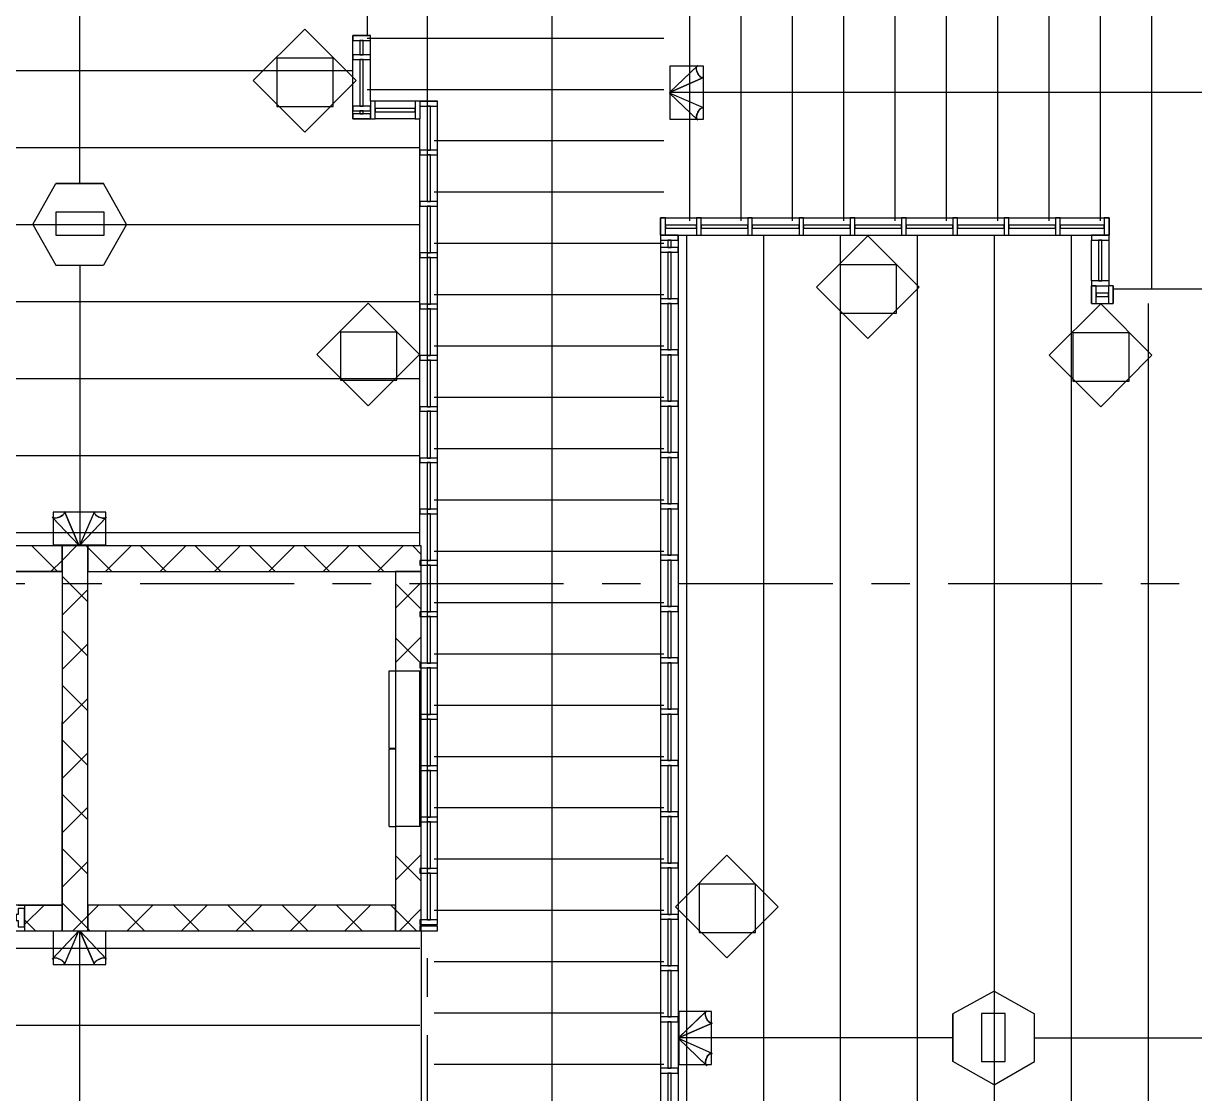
# Model space of a CAD drawing. Extents: x 0 to 3024, y 0 to 2160.
# Drawn here: x 493 to 767, y 1388.6 to 1638.9 of the extents above; entities that cross this region are included whole.
import ezdxf

# ---------------------------------------------------------------- set-up
doc = ezdxf.new("R2010")
doc.units = 0
doc.layers.add('CTR-1st_Phase-Structure_S213-THIRD_FLOOR_FRAMING_PLAN', color=7, linetype='CONTINUOUS')

msp = doc.modelspace()

# ---------------------------------------------------------------- linework, layer by layer
at = {"layer": 'CTR-1st_Phase-Structure_S213-THIRD_FLOOR_FRAMING_PLAN', "color": 7}
for points in [[(506.219987, 1601.460014), (506.219987, 1666.860012)], [(573.479986, 1665.900012), (573.479986, 1636.080013)], [(616.739985, 1153.320025), (616.739985, 1666.980012)], [(570.059986, 1636.080013), (574.199986, 1636.080013)], [(570.059986, 1630.980013), (570.059986, 1636.080013)], [(574.199986, 1630.980013), (574.199986, 1636.080013)], [(570.059986, 1618.980014), (570.059986, 1630.980013)], [(574.199986, 1620.720013), (574.199986, 1630.980013)], [(644.159984, 1622.760013), (650.819984, 1629.060013)], [(650.699984, 1627.380013), (650.519984, 1628.100013), (650.519984, 1628.760013)], [(650.579984, 1628.760013), (650.819984, 1629.060013)], [(651.119984, 1626.660013), (650.759984, 1627.320013)], [(652.079984, 1626.240013), (644.159984, 1622.760013)], [(651.599984, 1626.240013), (651.179984, 1626.660013)], [(652.079984, 1626.240013), (651.659984, 1626.240013)], [(922.499977, 1622.760013), (644.159984, 1622.760013)], [(644.159984, 1622.580013), (650.819984, 1616.280014)], [(652.079984, 1619.160014), (644.159984, 1622.580013)], [(574.199986, 1616.580014), (570.059986, 1616.580014), (570.059986, 1618.980014)], [(584.699985, 1620.720013), (575.339986, 1620.720013)], [(585.779985, 1620.720013), (589.919985, 1620.720013)], [(589.919985, 1608.720014), (589.919985, 1620.720013)], [(651.599984, 1619.100014), (651.179984, 1618.680014)], [(652.079984, 1619.160014), (651.659984, 1619.100014)], [(584.699985, 1616.580014), (575.339986, 1616.580014)], [(585.779985, 1608.720014), (585.779985, 1616.580014)], [(650.699984, 1617.960014), (650.519984, 1617.240014), (650.519984, 1616.640014)], [(650.579984, 1616.580014), (650.819984, 1616.280014)], [(651.119984, 1618.680014), (650.759984, 1618.020014)], [(585.779985, 1596.720014), (585.779985, 1608.720014)], [(589.919985, 1596.720014), (589.919985, 1608.720014)], [(495.239988, 1591.860014), (500.639987, 1601.460014), (511.799987, 1601.460014)], [(517.139987, 1591.860014), (511.799987, 1601.460014), (500.639987, 1601.460014)], [(585.779985, 1584.720014), (585.779985, 1596.720014)], [(589.919985, 1584.720014), (589.919985, 1596.720014)], [(495.239988, 1591.860014), (500.639987, 1582.380014), (511.799987, 1582.380014)], [(517.139987, 1591.860014), (511.799987, 1582.380014)], [(642.059984, 1589.340014), (642.059984, 1593.420014), (650.999984, 1593.420014)], [(650.999984, 1593.420014), (662.999983, 1593.420014)], [(662.999983, 1593.420014), (674.999983, 1593.420014)], [(674.999983, 1593.420014), (686.999983, 1593.420014)], [(686.999983, 1593.420014), (698.999983, 1593.420014)], [(698.999983, 1593.420014), (710.999982, 1593.420014)], [(710.999982, 1593.420014), (722.999982, 1593.420014)], [(722.999982, 1593.420014), (734.999982, 1593.420014)], [(734.999982, 1593.420014), (746.999981, 1593.420014)], [(746.999981, 1593.420014), (746.999981, 1589.340014)], [(642.059984, 1589.340014), (642.059984, 1585.920014)], [(643.199984, 1589.340014), (650.459984, 1589.340014)], [(643.199984, 1589.340014), (646.199984, 1589.340014), (646.199984, 1585.920014)], [(650.999984, 1589.340014), (662.999983, 1589.340014)], [(662.999983, 1589.340014), (674.999983, 1589.340014)], [(674.999983, 1589.340014), (686.999983, 1589.340014)], [(686.999983, 1589.340014), (698.999983, 1589.340014)], [(698.999983, 1589.340014), (710.999982, 1589.340014)], [(710.999982, 1589.340014), (722.999982, 1589.340014)], [(722.999982, 1589.340014), (734.999982, 1589.340014)], [(735.539982, 1589.340014), (745.859981, 1589.340014)], [(742.859981, 1578.660015), (742.859981, 1588.200014)], [(746.999981, 1578.660015), (746.999981, 1588.200014)], [(585.779985, 1572.720015), (585.779985, 1584.720014)], [(589.919985, 1572.720015), (589.919985, 1584.720014)], [(642.059984, 1585.920014), (642.059984, 1573.920015)], [(646.199984, 1585.920014), (646.199984, 1573.920015)], [(506.219987, 1582.380014), (506.219987, 1516.860016)], [(742.859981, 1573.380015), (742.859981, 1577.520015)], [(743.999981, 1577.520015), (746.819981, 1577.520015)], [(747.959981, 1577.520015), (747.959981, 1573.380015)], [(747.959981, 1576.800015), (777.959981, 1576.800015)], [(585.779985, 1560.720015), (585.779985, 1572.720015)], [(589.919985, 1560.720015), (589.919985, 1572.720015)], [(642.059984, 1573.920015), (642.059984, 1561.920015)], [(646.199984, 1573.920015), (646.199984, 1561.920015)], [(742.859981, 1573.380015), (747.959981, 1573.380015)], [(642.059984, 1561.920015), (642.059984, 1549.920015)], [(646.199984, 1561.920015), (646.199984, 1549.920015)], [(585.779985, 1548.720015), (585.779985, 1560.720015)], [(589.919985, 1548.720015), (589.919985, 1560.720015)], [(585.779985, 1536.720016), (585.779985, 1548.720015)], [(589.919985, 1536.720016), (589.919985, 1548.720015)], [(642.059984, 1549.920015), (642.059984, 1537.920016)], [(646.199984, 1549.920015), (646.199984, 1537.920016)], [(642.059984, 1537.920016), (642.059984, 1525.920016)], [(646.199984, 1537.920016), (646.199984, 1525.920016)], [(585.779985, 1524.720016), (585.779985, 1536.720016)], [(589.919985, 1524.720016), (589.919985, 1536.720016)], [(642.059984, 1525.920016), (642.059984, 1513.920016)], [(646.199984, 1525.920016), (646.199984, 1513.920016)], [(506.039987, 1516.860016), (499.739988, 1523.460016)], [(500.039987, 1523.220016), (499.739988, 1523.460016)], [(500.699987, 1523.160016), (500.099987, 1523.220016)], [(501.419987, 1523.400016), (500.699987, 1523.220016)], [(502.619987, 1524.720016), (502.559987, 1524.300016), (502.139987, 1523.820016), (501.479987, 1523.400016)], [(502.619987, 1524.720016), (506.039987, 1516.860016)], [(509.639987, 1524.720016), (506.219987, 1516.860016)], [(506.219987, 1516.860016), (512.519987, 1523.460016)], [(509.639987, 1524.720016), (509.699987, 1524.300016), (510.119987, 1523.820016), (510.779987, 1523.400016)], [(510.839987, 1523.400016), (511.559987, 1523.220016)], [(511.559987, 1523.160016), (512.159987, 1523.220016)], [(512.219987, 1523.220016), (512.519987, 1523.460016)], [(585.779985, 1516.680016), (585.779985, 1524.720016)], [(589.919985, 1512.720016), (589.919985, 1524.720016)], [(502.079987, 1516.680016), (326.579992, 1516.680016), (326.579992, 1510.680016), (502.079987, 1510.680016)], [(508.079987, 1516.680016), (502.079987, 1516.680016)], [(586.079985, 1516.680016), (508.079987, 1516.680016)], [(586.079985, 1510.680016), (586.079985, 1516.680016)], [(589.919985, 1500.720016), (589.919985, 1512.720016)], [(642.059984, 1513.920016), (642.059984, 1501.920016)], [(646.199984, 1513.920016), (646.199984, 1501.920016)], [(502.079987, 1510.680016), (443.399989, 1510.680016)], [(502.079987, 1510.680016), (502.079987, 1432.680018)], [(508.079987, 1432.680018), (508.079987, 1510.680016)], [(508.079987, 1510.680016), (580.079985, 1510.680016)], [(580.079985, 1510.680016), (580.079985, 1487.460017), (586.079985, 1487.460017)], [(586.079985, 1487.460017), (586.079985, 1510.680016)], [(642.059984, 1501.920016), (642.059984, 1489.920017)], [(646.199984, 1501.920016), (646.199984, 1489.920017)], [(589.919985, 1488.720017), (589.919985, 1500.720016)], [(578.579986, 1469.340017), (578.579986, 1487.460017)], [(578.579986, 1487.460017), (580.079985, 1487.460017)], [(580.079985, 1487.460017), (580.079985, 1469.340017)], [(585.779985, 1476.720017), (585.779985, 1487.460017)], [(589.919985, 1476.720017), (589.919985, 1488.720017)], [(642.059984, 1489.920017), (642.059984, 1477.920017)], [(646.199984, 1489.920017), (646.199984, 1477.920017)], [(585.779985, 1464.720017), (585.779985, 1476.720017)], [(589.919985, 1464.720017), (589.919985, 1476.720017)], [(642.059984, 1477.920017), (642.059984, 1465.920017)], [(646.199984, 1477.920017), (646.199984, 1465.920017)], [(491.819988, 1432.680018), (502.079987, 1432.680018), (502.079987, 1475.520017)], [(580.079985, 1469.340017), (578.579986, 1469.340017)], [(578.579986, 1451.100018), (578.579986, 1469.160017)], [(580.079985, 1469.160017), (578.579986, 1469.160017)], [(580.079985, 1469.160017), (580.079985, 1451.100018)], [(642.059984, 1465.920017), (642.059984, 1453.920018)], [(646.199984, 1465.920017), (646.199984, 1453.920018)], [(585.779985, 1452.720018), (585.779985, 1464.720017)], [(589.919985, 1452.720018), (589.919985, 1464.720017)], [(585.779985, 1451.100018), (585.779985, 1452.720018)], [(589.919985, 1440.720018), (589.919985, 1452.720018)], [(642.059984, 1453.920018), (642.059984, 1441.920018)], [(646.199984, 1453.920018), (646.199984, 1441.920018)], [(578.579986, 1451.100018), (580.079985, 1451.100018)], [(586.079985, 1426.680018), (586.079985, 1451.100018), (580.079985, 1451.100018), (580.079985, 1432.680018)], [(642.059984, 1441.920018), (642.059984, 1429.920018)], [(646.199984, 1441.920018), (646.199984, 1429.920018)], [(589.919985, 1428.720018), (589.919985, 1440.720018)], [(502.079987, 1432.680018), (493.319988, 1432.680018), (493.319988, 1426.680018)], [(580.079985, 1432.680018), (508.079987, 1432.680018)], [(642.059984, 1429.920018), (642.059984, 1417.920019)], [(646.199984, 1429.920018), (646.199984, 1417.920019)], [(586.079985, 1428.180018), (586.079985, 1427.760018)], [(493.319988, 1426.680018), (502.079987, 1426.680018)], [(506.039987, 1426.680018), (499.739988, 1420.020018)], [(502.079987, 1426.680018), (508.079987, 1426.680018)], [(502.619987, 1418.760019), (506.039987, 1426.680018)], [(506.219987, 1324.140021), (506.219987, 1426.680018)], [(506.219987, 1426.680018), (512.519987, 1420.020018)], [(509.639987, 1418.760019), (506.219987, 1426.680018)], [(508.079987, 1426.680018), (580.079985, 1426.680018)], [(580.079985, 1426.680018), (586.079985, 1426.680018)], [(586.079985, 1426.680018), (586.079985, 1383.300019)], [(500.039987, 1420.260018), (499.739988, 1420.020018)], [(501.419987, 1420.080018), (500.699987, 1420.320018), (500.099987, 1420.260018)], [(502.139987, 1419.720019), (501.479987, 1420.080018)], [(502.619987, 1418.760019), (502.559987, 1419.180019), (502.139987, 1419.660019)], [(509.639987, 1418.760019), (509.699987, 1419.180019), (510.119987, 1419.660019)], [(510.119987, 1419.720019), (510.779987, 1420.080018)], [(510.839987, 1420.080018), (511.559987, 1420.320018), (512.159987, 1420.260018)], [(512.219987, 1420.260018), (512.519987, 1420.020018)], [(642.059984, 1417.920019), (642.059984, 1405.920019)], [(646.199984, 1417.920019), (646.199984, 1405.920019)], [(720.119982, 1412.580019), (710.459982, 1407.240019), (710.459982, 1396.080019)], [(720.119982, 1412.580019), (729.539982, 1407.240019)], [(642.059984, 1405.920019), (642.059984, 1393.920019)], [(646.199984, 1405.920019), (646.199984, 1393.920019)], [(646.259984, 1401.660019), (652.919984, 1407.960019)], [(652.619984, 1407.000019), (652.619984, 1407.600019), (652.919984, 1407.960019)], [(654.119984, 1405.080019), (653.699984, 1405.140019), (653.219984, 1405.560019), (652.799984, 1406.220019), (652.619984, 1406.940019)], [(720.119982, 1390.680019), (710.459982, 1396.080019), (710.459982, 1407.240019)], [(720.119982, 1390.680019), (729.539982, 1396.080019), (729.539982, 1407.240019)], [(654.119984, 1405.080019), (646.259984, 1401.660019)], [(710.459982, 1401.660019), (646.259984, 1401.660019)], [(646.259984, 1401.480019), (652.919984, 1395.120019)], [(654.119984, 1398.000019), (646.259984, 1401.480019)], [(729.539982, 1401.660019), (793.97998, 1401.660019)], [(654.119984, 1398.000019), (653.699984, 1398.000019), (653.219984, 1397.580019), (652.799984, 1396.920019)], [(652.799984, 1396.860019), (652.619984, 1396.140019), (652.619984, 1395.480019), (652.919984, 1395.120019)], [(642.059984, 1393.920019), (642.059984, 1381.920019)], [(646.199984, 1393.920019), (646.199984, 1381.920019)]]:
    msp.add_lwpolyline(points, dxfattribs=at)
at = {"layer": 'CTR-1st_Phase-Structure_S213-THIRD_FLOOR_FRAMING_PLAN', "color": 1}
for points in [[(587.579985, 1618.260014), (587.579985, 1654.260013)], [(648.959984, 1605.720014), (648.959984, 1631.760013), (648.959984, 1644.840013)], [(660.959983, 1605.720014), (660.959983, 1631.760013), (660.959983, 1644.840013)], [(672.959983, 1605.720014), (672.959983, 1631.760013), (672.959983, 1644.840013)], [(684.959983, 1605.720014), (684.959983, 1631.760013), (684.959983, 1644.840013)], [(696.959983, 1605.720014), (696.959983, 1631.760013), (696.959983, 1644.840013)], [(708.959982, 1605.720014), (708.959982, 1631.760013), (708.959982, 1644.840013)], [(720.959982, 1605.720014), (720.959982, 1631.760013), (720.959982, 1644.840013)], [(732.959982, 1605.720014), (732.959982, 1631.760013), (732.959982, 1644.840013)], [(744.959981, 1605.720014), (744.959981, 1631.760013), (744.959981, 1644.840013)], [(756.959981, 1593.780014), (756.959981, 1627.800013), (756.959981, 1644.840013)], [(573.479986, 1635.480013), (590.819985, 1635.480013)], [(590.819985, 1635.480013), (625.499984, 1635.480013), (642.839984, 1635.480013)], [(331.739992, 1627.860013), (547.559986, 1627.860013), (570.059986, 1627.860013)], [(573.479986, 1623.480013), (590.819985, 1623.480013)], [(590.819985, 1623.480013), (625.499984, 1623.480013), (642.839984, 1623.480013)], [(589.139985, 1611.480014), (602.579985, 1611.480014)], [(602.579985, 1611.480014), (629.399984, 1611.480014), (642.839984, 1611.480014)], [(331.739992, 1609.860014), (563.279986, 1609.860014), (585.779985, 1609.860014)], [(587.579985, 1600.260014), (587.579985, 1609.260014)], [(648.959984, 1592.700014), (648.959984, 1605.720014)], [(660.959983, 1592.700014), (660.959983, 1605.720014)], [(672.959983, 1592.700014), (672.959983, 1605.720014)], [(684.959983, 1592.700014), (684.959983, 1605.720014)], [(696.959983, 1592.700014), (696.959983, 1605.720014)], [(708.959982, 1592.700014), (708.959982, 1605.720014)], [(720.959982, 1592.700014), (720.959982, 1605.720014)], [(732.959982, 1592.700014), (732.959982, 1605.720014)], [(744.959981, 1592.700014), (744.959981, 1605.720014)], [(589.139985, 1599.480014), (602.579985, 1599.480014)], [(602.579985, 1599.480014), (629.399984, 1599.480014), (642.839984, 1599.480014)], [(331.739992, 1591.860014), (563.279986, 1591.860014), (585.779985, 1591.860014)], [(756.959981, 1576.800015), (756.959981, 1593.780014)], [(587.579985, 1555.260015), (587.579985, 1591.260014)], [(648.119984, 1589.340014), (648.119984, 1566.840015)], [(666.119983, 1589.340014), (666.119983, 1566.840015)], [(684.119983, 1589.340014), (684.119983, 1566.840015)], [(702.119982, 1589.340014), (702.119982, 1566.840015)], [(720.119982, 1589.340014), (720.119982, 1566.840015)], [(738.119982, 1589.340014), (738.119982, 1566.840015)], [(589.139985, 1587.480014), (602.579985, 1587.480014)], [(602.579985, 1587.480014), (629.399984, 1587.480014), (642.839984, 1587.480014)], [(589.139985, 1575.480015), (602.579985, 1575.480015)], [(602.579985, 1575.480015), (629.399984, 1575.480015), (642.839984, 1575.480015)], [(331.739992, 1573.860015), (563.279986, 1573.860015), (585.779985, 1573.860015)], [(756.119981, 1573.380015), (756.119981, 1550.880015)], [(648.119984, 1566.840015), (648.119984, 1320.660021), (648.119984, 1298.160022)], [(666.119983, 1566.840015), (666.119983, 1320.660021), (666.119983, 1298.160022)], [(684.119983, 1566.840015), (684.119983, 1320.660021), (684.119983, 1298.160022)], [(702.119982, 1566.840015), (702.119982, 1320.660021), (702.119982, 1298.160022)], [(720.119982, 1566.840015), (720.119982, 1320.660021), (720.119982, 1298.160022)], [(738.119982, 1566.840015), (738.119982, 1320.660021), (738.119982, 1298.160022)], [(589.139985, 1563.480015), (602.579985, 1563.480015)], [(602.579985, 1563.480015), (629.399984, 1563.480015), (642.839984, 1563.480015)], [(331.739992, 1555.860015), (563.279986, 1555.860015), (585.779985, 1555.860015)], [(589.139985, 1551.480015), (602.579985, 1551.480015)], [(602.579985, 1551.480015), (629.399984, 1551.480015), (642.839984, 1551.480015)], [(756.119981, 1550.880015), (756.119981, 1320.660021), (756.119981, 1298.160022)], [(587.579985, 1537.260016), (587.579985, 1546.260015)], [(331.739992, 1537.860016), (563.279986, 1537.860016), (585.779985, 1537.860016)], [(589.139985, 1539.480016), (602.579985, 1539.480016)], [(602.579985, 1539.480016), (629.399984, 1539.480016), (642.839984, 1539.480016)], [(587.579985, 1492.260017), (587.579985, 1528.260016)], [(589.139985, 1527.480016), (602.579985, 1527.480016)], [(602.579985, 1527.480016), (629.399984, 1527.480016), (642.839984, 1527.480016)], [(350.579991, 1519.860016), (563.279986, 1519.860016), (585.779985, 1519.860016)], [(500.999987, 1510.680016), (494.999988, 1516.680016)], [(502.079987, 1513.260016), (505.499987, 1516.680016)], [(508.079987, 1516.320016), (507.719987, 1516.680016)], [(513.719987, 1510.680016), (508.079987, 1516.320016)], [(512.219987, 1510.680016), (518.219987, 1516.680016)], [(526.439987, 1510.680016), (520.439987, 1516.680016)], [(524.999987, 1510.680016), (530.999987, 1516.680016)], [(539.219987, 1510.680016), (533.219987, 1516.680016)], [(537.719987, 1510.680016), (543.719986, 1516.680016)], [(551.939986, 1510.680016), (545.939986, 1516.680016)], [(550.439986, 1510.680016), (556.439986, 1516.680016)], [(564.659986, 1510.680016), (558.659986, 1516.680016)], [(563.159986, 1510.680016), (569.159986, 1516.680016)], [(577.379986, 1510.680016), (571.379986, 1516.680016)], [(575.879986, 1510.680016), (581.879985, 1516.680016)], [(586.079985, 1514.700016), (584.099985, 1516.680016)], [(589.139985, 1515.480016), (602.579985, 1515.480016)], [(602.579985, 1515.480016), (629.399984, 1515.480016), (642.839984, 1515.480016)], [(499.499988, 1510.680016), (502.079987, 1513.260016)], [(508.079987, 1503.600016), (502.079987, 1509.600016)], [(493.379988, 1507.800016), (457.379989, 1507.800016)], [(511.379987, 1507.800016), (502.379987, 1507.800016)], [(556.379986, 1507.800016), (520.379987, 1507.800016)], [(574.379986, 1507.800016), (565.379986, 1507.800016)], [(580.079985, 1502.160016), (586.079985, 1508.160016)], [(586.079985, 1501.920016), (580.079985, 1507.920016)], [(619.379985, 1507.800016), (583.379985, 1507.800016)], [(637.379984, 1507.800016), (628.379984, 1507.800016)], [(682.379983, 1507.800016), (646.379984, 1507.800016)], [(700.379982, 1507.800016), (691.379983, 1507.800016)], [(745.379981, 1507.800016), (709.379982, 1507.800016)], [(763.379981, 1507.800016), (754.379981, 1507.800016)], [(502.079987, 1500.480016), (508.079987, 1506.480016)], [(589.139985, 1503.480016), (602.579985, 1503.480016)], [(602.579985, 1503.480016), (629.399984, 1503.480016), (642.839984, 1503.480016)], [(508.079987, 1490.880017), (502.079987, 1496.880017)], [(502.079987, 1487.760017), (508.079987, 1493.760017)], [(580.079985, 1489.440017), (586.079985, 1495.440017)], [(586.079985, 1489.200017), (580.079985, 1495.200017)], [(589.139985, 1491.480017), (602.579985, 1491.480017)], [(602.579985, 1491.480017), (629.399984, 1491.480017), (642.839984, 1491.480017)], [(508.079987, 1478.100017), (502.079987, 1484.100017)], [(587.579985, 1474.260017), (587.579985, 1483.260017)], [(502.079987, 1475.040017), (508.079987, 1481.040017)], [(589.139985, 1479.480017), (602.579985, 1479.480017)], [(602.579985, 1479.480017), (629.399984, 1479.480017), (642.839984, 1479.480017)], [(508.079987, 1465.380017), (502.079987, 1471.380017)], [(502.079987, 1462.320017), (508.079987, 1468.320017)], [(589.139985, 1467.480017), (602.579985, 1467.480017)], [(602.579985, 1467.480017), (629.399984, 1467.480017), (642.839984, 1467.480017)], [(587.579985, 1429.260018), (587.579985, 1465.260017)], [(508.079987, 1452.660018), (502.079987, 1458.660018)], [(502.079987, 1449.600018), (508.079987, 1455.600018)], [(589.139985, 1455.480018), (602.579985, 1455.480018)], [(602.579985, 1455.480018), (629.399984, 1455.480018), (642.839984, 1455.480018)], [(586.079985, 1451.040018), (586.019985, 1451.100018)], [(508.079987, 1439.940018), (502.079987, 1445.940018)], [(580.079985, 1438.500018), (586.079985, 1444.500018)], [(586.079985, 1438.320018), (580.079985, 1444.320018)], [(502.079987, 1436.880018), (508.079987, 1442.880018)], [(589.139985, 1443.480018), (602.579985, 1443.480018)], [(602.579985, 1443.480018), (629.399984, 1443.480018), (642.839984, 1443.480018)], [(493.319988, 1428.120018), (497.879988, 1432.680018)], [(508.079987, 1427.220018), (502.079987, 1433.220018)], [(508.079987, 1430.160018), (510.599987, 1432.680018)], [(521.339987, 1426.680018), (515.339987, 1432.680018)], [(517.319987, 1426.680018), (523.319987, 1432.680018)], [(534.119987, 1426.680018), (528.119987, 1432.680018)], [(530.039987, 1426.680018), (536.039987, 1432.680018)], [(546.839986, 1426.680018), (540.839986, 1432.680018)], [(542.819986, 1426.680018), (548.819986, 1432.680018)], [(559.559986, 1426.680018), (553.559986, 1432.680018)], [(555.539986, 1426.680018), (561.539986, 1432.680018)], [(572.279986, 1426.680018), (566.279986, 1432.680018)], [(568.259986, 1426.680018), (574.259986, 1432.680018)], [(580.079985, 1431.600018), (578.999986, 1432.680018)], [(504.599987, 1426.680018), (508.079987, 1430.160018)], [(584.999985, 1426.680018), (580.079985, 1431.600018)], [(580.979985, 1426.680018), (586.079985, 1431.780018)], [(589.139985, 1431.480018), (602.579985, 1431.480018)], [(602.579985, 1431.480018), (629.399984, 1431.480018), (642.839984, 1431.480018)], [(495.899988, 1426.680018), (493.319988, 1429.260018)], [(508.619987, 1426.680018), (508.079987, 1427.220018)], [(563.279986, 1422.540018), (331.739992, 1422.540018), (309.239992, 1422.540018)], [(585.779985, 1422.540018), (563.279986, 1422.540018)], [(587.579985, 1411.260019), (587.579985, 1420.260018)], [(589.139985, 1419.480019), (602.579985, 1419.480019)], [(602.579985, 1419.480019), (629.399984, 1419.480019), (642.839984, 1419.480019)], [(589.139985, 1407.480019), (602.579985, 1407.480019)], [(602.579985, 1407.480019), (629.399984, 1407.480019), (642.839984, 1407.480019)], [(563.279986, 1404.540019), (331.739992, 1404.540019), (309.239992, 1404.540019)], [(585.779985, 1404.540019), (563.279986, 1404.540019)], [(587.579985, 1366.26002), (587.579985, 1402.260019)], [(589.139985, 1395.480019), (602.579985, 1395.480019)], [(602.579985, 1395.480019), (629.399984, 1395.480019), (642.839984, 1395.480019)]]:
    msp.add_lwpolyline(points, dxfattribs=at)
at = {"layer": 'CTR-1st_Phase-Structure_S213-THIRD_FLOOR_FRAMING_PLAN', "color": 7}
for points in [[(558.839986, 1637.520013), (570.839986, 1625.520013), (558.839986, 1613.460014), (546.779986, 1625.520013)], [(570.059986, 1636.080013), (570.059986, 1634.940013), (574.199986, 1634.940013), (574.199986, 1636.080013)], [(571.739986, 1634.940013), (571.739986, 1631.580013), (572.519986, 1631.580013), (572.519986, 1634.940013)], [(552.359986, 1630.740013), (552.359986, 1619.460014), (565.499986, 1619.460014), (565.499986, 1630.740013)], [(570.059986, 1631.580013), (570.059986, 1630.440013), (574.199986, 1630.440013), (574.199986, 1631.580013)], [(571.739986, 1630.440013), (571.739986, 1619.580014), (572.519986, 1619.580014), (572.519986, 1630.440013)], [(644.159984, 1622.760013), (652.079984, 1626.240013), (651.899984, 1626.180013), (651.779984, 1626.180013), (651.599984, 1626.240013), (651.419984, 1626.360013), (651.239984, 1626.540013), (651.059984, 1626.720013), (650.939984, 1626.960013), (650.819984, 1627.200013), (650.699984, 1627.500013), (650.579984, 1627.740013), (650.519984, 1628.040013), (650.519984, 1628.280013), (650.519984, 1628.520013), (650.519984, 1628.700013), (650.639984, 1628.880013)], [(644.279984, 1628.880013), (644.279984, 1616.520014), (652.079984, 1616.520014), (652.079984, 1628.880013)], [(644.159984, 1622.580013), (650.639984, 1616.460014), (650.519984, 1616.640014), (650.519984, 1616.820014), (650.519984, 1617.060014), (650.519984, 1617.300014), (650.579984, 1617.600014), (650.699984, 1617.840014), (650.819984, 1618.140014), (650.939984, 1618.380014), (651.059984, 1618.620014), (651.239984, 1618.800014), (651.419984, 1618.980014), (651.599984, 1619.100014), (651.779984, 1619.160014), (651.899984, 1619.160014), (652.079984, 1619.160014)], [(570.059986, 1619.580014), (570.059986, 1618.440014), (574.199986, 1618.440014), (574.199986, 1619.580014)], [(574.199986, 1616.580014), (575.339986, 1616.580014), (575.339986, 1620.720013), (574.199986, 1620.720013)], [(575.339986, 1618.260014), (584.699985, 1618.260014), (584.699985, 1619.040014), (575.339986, 1619.040014)], [(584.699985, 1616.580014), (585.839985, 1616.580014), (585.839985, 1620.720013), (584.699985, 1620.720013)], [(585.779985, 1620.720013), (585.779985, 1619.580014), (589.919985, 1619.580014), (589.919985, 1620.720013)], [(587.459985, 1619.580014), (587.459985, 1609.260014), (588.239985, 1609.260014), (588.239985, 1619.580014)], [(570.059986, 1617.720014), (570.059986, 1616.580014), (574.199986, 1616.580014), (574.199986, 1617.720014)], [(571.739986, 1618.440014), (571.739986, 1617.720014), (572.519986, 1617.720014), (572.519986, 1618.440014)], [(585.779985, 1609.260014), (585.779985, 1608.180014), (589.919985, 1608.180014), (589.919985, 1609.260014)], [(587.459985, 1608.180014), (587.459985, 1597.260014), (588.239985, 1597.260014), (588.239985, 1608.180014)], [(585.779985, 1597.260014), (585.779985, 1596.180014), (589.919985, 1596.180014), (589.919985, 1597.260014)], [(500.639987, 1594.740014), (500.639987, 1589.340014), (511.919987, 1589.340014), (511.919987, 1594.740014)], [(587.459985, 1596.180014), (587.459985, 1585.260014), (588.239985, 1585.260014), (588.239985, 1596.180014)], [(643.199984, 1593.420014), (642.059984, 1593.420014), (642.059984, 1589.340014), (643.199984, 1589.340014)], [(650.459984, 1591.740014), (643.199984, 1591.740014), (643.199984, 1591.020014), (650.459984, 1591.020014)], [(651.539984, 1593.420014), (650.459984, 1593.420014), (650.459984, 1589.340014), (651.539984, 1589.340014)], [(662.459983, 1591.740014), (651.539984, 1591.740014), (651.539984, 1591.020014), (662.459983, 1591.020014)], [(663.539983, 1593.420014), (662.459983, 1593.420014), (662.459983, 1589.340014), (663.539983, 1589.340014)], [(674.459983, 1591.740014), (663.539983, 1591.740014), (663.539983, 1591.020014), (674.459983, 1591.020014)], [(675.539983, 1593.420014), (674.459983, 1593.420014), (674.459983, 1589.340014), (675.539983, 1589.340014)], [(686.459983, 1591.740014), (675.539983, 1591.740014), (675.539983, 1591.020014), (686.459983, 1591.020014)], [(687.539983, 1593.420014), (686.459983, 1593.420014), (686.459983, 1589.340014), (687.539983, 1589.340014)], [(698.459983, 1591.740014), (687.539983, 1591.740014), (687.539983, 1591.020014), (698.459983, 1591.020014)], [(699.539983, 1593.420014), (698.459983, 1593.420014), (698.459983, 1589.340014), (699.539983, 1589.340014)], [(710.459982, 1591.740014), (699.539983, 1591.740014), (699.539983, 1591.020014), (710.459982, 1591.020014)], [(711.539982, 1593.420014), (710.459982, 1593.420014), (710.459982, 1589.340014), (711.539982, 1589.340014)], [(722.459982, 1591.740014), (711.539982, 1591.740014), (711.539982, 1591.020014), (722.459982, 1591.020014)], [(723.539982, 1593.420014), (722.459982, 1593.420014), (722.459982, 1589.340014), (723.539982, 1589.340014)], [(734.459982, 1591.740014), (723.539982, 1591.740014), (723.539982, 1591.020014), (734.459982, 1591.020014)], [(735.539982, 1593.420014), (734.459982, 1593.420014), (734.459982, 1589.340014), (735.539982, 1589.340014)], [(745.859981, 1591.740014), (735.539982, 1591.740014), (735.539982, 1591.020014), (745.859981, 1591.020014)], [(746.999981, 1593.420014), (745.859981, 1593.420014), (745.859981, 1589.340014), (746.999981, 1589.340014)], [(646.199984, 1588.200014), (646.199984, 1589.340014), (642.059984, 1589.340014), (642.059984, 1588.200014)], [(690.539983, 1589.220014), (702.599982, 1577.220015), (690.539983, 1565.220015), (678.539983, 1577.220015)], [(742.859981, 1589.340014), (742.859981, 1588.200014), (746.999981, 1588.200014), (746.999981, 1589.340014)], [(646.199984, 1585.380014), (646.199984, 1586.520014), (642.059984, 1586.520014), (642.059984, 1585.380014)], [(644.519984, 1586.520014), (644.519984, 1588.200014), (643.739984, 1588.200014), (643.739984, 1586.520014)], [(744.539981, 1588.200014), (744.539981, 1578.660015), (745.319981, 1578.660015), (745.319981, 1588.200014)], [(585.779985, 1585.260014), (585.779985, 1584.180014), (589.919985, 1584.180014), (589.919985, 1585.260014)], [(587.459985, 1584.180014), (587.459985, 1573.260015), (588.239985, 1573.260015), (588.239985, 1584.180014)], [(644.519984, 1574.520015), (644.519984, 1585.380014), (643.739984, 1585.380014), (643.739984, 1574.520015)], [(684.119983, 1582.440014), (684.119983, 1571.160015), (697.259983, 1571.160015), (697.259983, 1582.440014)], [(742.859981, 1578.660015), (742.859981, 1577.520015), (746.999981, 1577.520015), (746.999981, 1578.660015)], [(743.999981, 1577.520015), (742.859981, 1577.520015), (742.859981, 1573.380015), (743.999981, 1573.380015)], [(746.819981, 1575.840015), (743.999981, 1575.840015), (743.999981, 1575.060015), (746.819981, 1575.060015)], [(747.959981, 1577.520015), (746.819981, 1577.520015), (746.819981, 1573.380015), (747.959981, 1573.380015)], [(573.719986, 1573.500015), (585.719985, 1561.440015), (573.719986, 1549.440015), (561.659986, 1561.440015)], [(585.779985, 1573.260015), (585.779985, 1572.180015), (589.919985, 1572.180015), (589.919985, 1573.260015)], [(646.199984, 1573.380015), (646.199984, 1574.520015), (642.059984, 1574.520015), (642.059984, 1573.380015)], [(644.519984, 1562.520015), (644.519984, 1573.380015), (643.739984, 1573.380015), (643.739984, 1562.520015)], [(745.019981, 1573.320015), (757.019981, 1561.320015), (745.019981, 1549.260015), (732.959982, 1561.320015)], [(587.459985, 1572.180015), (587.459985, 1561.260015), (588.239985, 1561.260015), (588.239985, 1572.180015)], [(567.239986, 1566.720015), (567.239986, 1555.440015), (580.379985, 1555.440015), (580.379985, 1566.720015)], [(738.539982, 1566.540015), (738.539982, 1555.260015), (751.679981, 1555.260015), (751.679981, 1566.540015)], [(646.199984, 1561.380015), (646.199984, 1562.520015), (642.059984, 1562.520015), (642.059984, 1561.380015)], [(585.779985, 1561.260015), (585.779985, 1560.180015), (589.919985, 1560.180015), (589.919985, 1561.260015)], [(587.459985, 1560.180015), (587.459985, 1549.260015), (588.239985, 1549.260015), (588.239985, 1560.180015)], [(644.519984, 1550.520015), (644.519984, 1561.380015), (643.739984, 1561.380015), (643.739984, 1550.520015)], [(646.199984, 1549.380015), (646.199984, 1550.520015), (642.059984, 1550.520015), (642.059984, 1549.380015)], [(585.779985, 1549.260015), (585.779985, 1548.180015), (589.919985, 1548.180015), (589.919985, 1549.260015)], [(587.459985, 1548.180015), (587.459985, 1537.260016), (588.239985, 1537.260016), (588.239985, 1548.180015)], [(644.519984, 1538.520016), (644.519984, 1549.380015), (643.739984, 1549.380015), (643.739984, 1538.520016)], [(585.779985, 1537.260016), (585.779985, 1536.180016), (589.919985, 1536.180016), (589.919985, 1537.260016)], [(646.199984, 1537.380016), (646.199984, 1538.520016), (642.059984, 1538.520016), (642.059984, 1537.380016)], [(644.519984, 1526.520016), (644.519984, 1537.380016), (643.739984, 1537.380016), (643.739984, 1526.520016)], [(587.459985, 1536.180016), (587.459985, 1525.260016), (588.239985, 1525.260016), (588.239985, 1536.180016)], [(646.199984, 1525.380016), (646.199984, 1526.520016), (642.059984, 1526.520016), (642.059984, 1525.380016)], [(506.039987, 1516.860016), (502.619987, 1524.720016), (502.619987, 1524.600016), (502.619987, 1524.420016), (502.559987, 1524.300016), (502.439987, 1524.120016), (502.259987, 1523.940016), (502.079987, 1523.760016), (501.839987, 1523.580016), (501.599987, 1523.460016), (501.299987, 1523.340016), (501.059987, 1523.280016), (500.759987, 1523.220016), (500.519987, 1523.160016), (500.279987, 1523.160016), (500.099987, 1523.220016), (499.919988, 1523.280016)], [(499.979988, 1524.600016), (499.979988, 1516.980116), (512.339987, 1516.980116), (512.339987, 1524.600016)], [(506.219987, 1516.860016), (512.339987, 1523.280016), (512.159987, 1523.220016), (511.979987, 1523.160016), (511.739987, 1523.160016), (511.499987, 1523.220016), (511.199987, 1523.280016), (510.959987, 1523.340016), (510.659987, 1523.460016), (510.419987, 1523.580016), (510.179987, 1523.760016), (509.999987, 1523.940016), (509.819987, 1524.120016), (509.699987, 1524.300016), (509.639987, 1524.420016), (509.639987, 1524.600016), (509.639987, 1524.720016)], [(585.779985, 1525.260016), (585.779985, 1524.180016), (589.919985, 1524.180016), (589.919985, 1525.260016)], [(587.459985, 1524.180016), (587.459985, 1513.260016), (588.239985, 1513.260016), (588.239985, 1524.180016)], [(644.519984, 1514.520016), (644.519984, 1525.380016), (643.739984, 1525.380016), (643.739984, 1514.520016)], [(326.579992, 1516.680016), (326.579992, 1510.680016), (502.079987, 1510.680016), (502.079987, 1516.680016)], [(502.079987, 1516.680016), (502.079987, 1426.680018), (508.079987, 1426.680018), (508.079987, 1516.680016)], [(508.079987, 1516.680016), (508.079987, 1510.680016), (586.079985, 1510.680016), (586.079985, 1516.680016)], [(585.779985, 1513.260016), (585.779985, 1512.180016), (589.919985, 1512.180016), (589.919985, 1513.260016)], [(587.459985, 1512.180016), (587.459985, 1501.260016), (588.239985, 1501.260016), (588.239985, 1512.180016)], [(646.199984, 1513.380016), (646.199984, 1514.520016), (642.059984, 1514.520016), (642.059984, 1513.380016)], [(644.519984, 1502.520016), (644.519984, 1513.380016), (643.739984, 1513.380016), (643.739984, 1502.520016)], [(580.079985, 1510.680016), (580.079985, 1426.680018), (586.079985, 1426.680018), (586.079985, 1510.680016)], [(585.779985, 1501.260016), (585.779985, 1500.180016), (589.919985, 1500.180016), (589.919985, 1501.260016)], [(646.199984, 1501.380016), (646.199984, 1502.520016), (642.059984, 1502.520016), (642.059984, 1501.380016)], [(644.519984, 1490.520017), (644.519984, 1501.380016), (643.739984, 1501.380016), (643.739984, 1490.520017)], [(587.459985, 1500.180016), (587.459985, 1489.260017), (588.239985, 1489.260017), (588.239985, 1500.180016)], [(646.199984, 1489.380017), (646.199984, 1490.520017), (642.059984, 1490.520017), (642.059984, 1489.380017)], [(585.779985, 1489.260017), (585.779985, 1488.180017), (589.919985, 1488.180017), (589.919985, 1489.260017)], [(587.459985, 1488.180017), (587.459985, 1477.260017), (588.239985, 1477.260017), (588.239985, 1488.180017)], [(644.519984, 1478.520017), (644.519984, 1489.380017), (643.739984, 1489.380017), (643.739984, 1478.520017)], [(585.779985, 1477.260017), (585.779985, 1476.180017), (589.919985, 1476.180017), (589.919985, 1477.260017)], [(646.199984, 1477.380017), (646.199984, 1478.520017), (642.059984, 1478.520017), (642.059984, 1477.380017)], [(644.519984, 1466.520017), (644.519984, 1477.380017), (643.739984, 1477.380017), (643.739984, 1466.520017)], [(587.459985, 1476.180017), (587.459985, 1465.260017), (588.239985, 1465.260017), (588.239985, 1476.180017)], [(646.199984, 1465.380017), (646.199984, 1466.520017), (642.059984, 1466.520017), (642.059984, 1465.380017)], [(585.779985, 1465.260017), (585.779985, 1464.180017), (589.919985, 1464.180017), (589.919985, 1465.260017)], [(587.459985, 1464.180017), (587.459985, 1453.260018), (588.239985, 1453.260018), (588.239985, 1464.180017)], [(644.519984, 1454.520018), (644.519984, 1465.380017), (643.739984, 1465.380017), (643.739984, 1454.520018)], [(585.779985, 1453.260018), (585.779985, 1452.180018), (589.919985, 1452.180018), (589.919985, 1453.260018)], [(587.459985, 1452.180018), (587.459985, 1441.260018), (588.239985, 1441.260018), (588.239985, 1452.180018)], [(646.199984, 1453.380018), (646.199984, 1454.520018), (642.059984, 1454.520018), (642.059984, 1453.380018)], [(644.519984, 1442.520018), (644.519984, 1453.380018), (643.739984, 1453.380018), (643.739984, 1442.520018)], [(657.539984, 1444.380018), (669.599983, 1432.320018), (657.539984, 1420.320018), (645.539984, 1432.320018)], [(585.779985, 1441.260018), (585.779985, 1440.180018), (589.919985, 1440.180018), (589.919985, 1441.260018)], [(646.199984, 1441.380018), (646.199984, 1442.520018), (642.059984, 1442.520018), (642.059984, 1441.380018)], [(644.519984, 1430.520018), (644.519984, 1441.380018), (643.739984, 1441.380018), (643.739984, 1430.520018)], [(587.459985, 1440.180018), (587.459985, 1429.260018), (588.239985, 1429.260018), (588.239985, 1440.180018)], [(651.119984, 1437.600018), (651.119984, 1426.320018), (664.259983, 1426.320018), (664.259983, 1437.600018)], [(334.079992, 1432.680018), (334.079992, 1426.680018), (502.079987, 1426.680018), (502.079987, 1432.680018)], [(508.079987, 1432.680018), (508.079987, 1426.680018), (580.079985, 1426.680018), (580.079985, 1432.680018)], [(491.819988, 1431.900018), (491.819988, 1430.460018), (491.339988, 1430.460018), (491.339988, 1429.080018), (491.819988, 1429.080018), (491.819988, 1427.580018), (493.319988, 1427.580018), (493.319988, 1431.900018)], [(646.199984, 1429.380018), (646.199984, 1430.520018), (642.059984, 1430.520018), (642.059984, 1429.380018)], [(585.779985, 1429.260018), (585.779985, 1428.180018), (589.919985, 1428.180018), (589.919985, 1429.260018)], [(585.779985, 1427.760018), (585.779985, 1426.680018), (589.919985, 1426.680018), (589.919985, 1427.760018)], [(644.519984, 1418.520019), (644.519984, 1429.380018), (643.739984, 1429.380018), (643.739984, 1418.520019)], [(506.039987, 1426.680018), (499.919988, 1420.200018), (500.099987, 1420.260018), (500.279987, 1420.320018), (500.519987, 1420.320018), (500.759987, 1420.320018), (501.059987, 1420.260018), (501.299987, 1420.140018), (501.599987, 1420.020018), (501.839987, 1419.900019), (502.079987, 1419.720019), (502.259987, 1419.600019), (502.439987, 1419.420019), (502.559987, 1419.240019), (502.619987, 1419.060019), (502.619987, 1418.880019), (502.619987, 1418.760019)], [(499.979988, 1426.620018), (499.979988, 1418.820119), (512.339987, 1418.820119), (512.339987, 1426.620018)], [(506.219987, 1426.680018), (509.639987, 1418.760019), (509.639987, 1418.880019), (509.639987, 1419.060019), (509.699987, 1419.240019), (509.819987, 1419.420019), (509.999987, 1419.600019), (510.179987, 1419.720019), (510.419987, 1419.900019), (510.659987, 1420.020018), (510.959987, 1420.140018), (511.199987, 1420.260018), (511.499987, 1420.320018), (511.739987, 1420.320018), (511.979987, 1420.320018), (512.159987, 1420.260018), (512.339987, 1420.200018)], [(646.199984, 1417.380019), (646.199984, 1418.520019), (642.059984, 1418.520019), (642.059984, 1417.380019)], [(644.519984, 1406.520019), (644.519984, 1417.380019), (643.739984, 1417.380019), (643.739984, 1406.520019)], [(646.199984, 1405.380019), (646.199984, 1406.520019), (642.059984, 1406.520019), (642.059984, 1405.380019)], [(644.519984, 1394.520019), (644.519984, 1405.380019), (643.739984, 1405.380019), (643.739984, 1394.520019)], [(646.259984, 1401.660019), (654.119984, 1405.080019), (653.999984, 1405.080019), (653.819984, 1405.080019), (653.699984, 1405.140019), (653.519984, 1405.260019), (653.339984, 1405.440019), (653.159984, 1405.620019), (652.979984, 1405.860019), (652.859984, 1406.100019), (652.739984, 1406.340019), (652.679984, 1406.640019), (652.619984, 1406.880019), (652.559984, 1407.180019), (652.559984, 1407.420019), (652.619984, 1407.600019), (652.679984, 1407.780019)], [(646.379984, 1407.780019), (646.379984, 1395.420019), (653.999984, 1395.420019), (653.999984, 1407.780019)], [(717.179982, 1407.360019), (717.179982, 1396.080019), (722.639982, 1396.080019), (722.639982, 1407.360019)], [(646.259984, 1401.480019), (652.679984, 1395.360019), (652.619984, 1395.540019), (652.559984, 1395.720019), (652.559984, 1395.960019), (652.619984, 1396.200019), (652.679984, 1396.500019), (652.739984, 1396.740019), (652.859984, 1397.040019), (652.979984, 1397.280019), (653.159984, 1397.520019), (653.339984, 1397.700019), (653.519984, 1397.820019), (653.699984, 1397.940019), (653.819984, 1398.060019), (653.999984, 1398.060019), (654.119984, 1398.000019)], [(646.199984, 1393.380019), (646.199984, 1394.520019), (642.059984, 1394.520019), (642.059984, 1393.380019)], [(644.519984, 1382.520019), (644.519984, 1393.380019), (643.739984, 1393.380019), (643.739984, 1382.520019)]]:
    msp.add_lwpolyline(points, close=True, dxfattribs=at)

doc.saveas('drawing.dxf')
